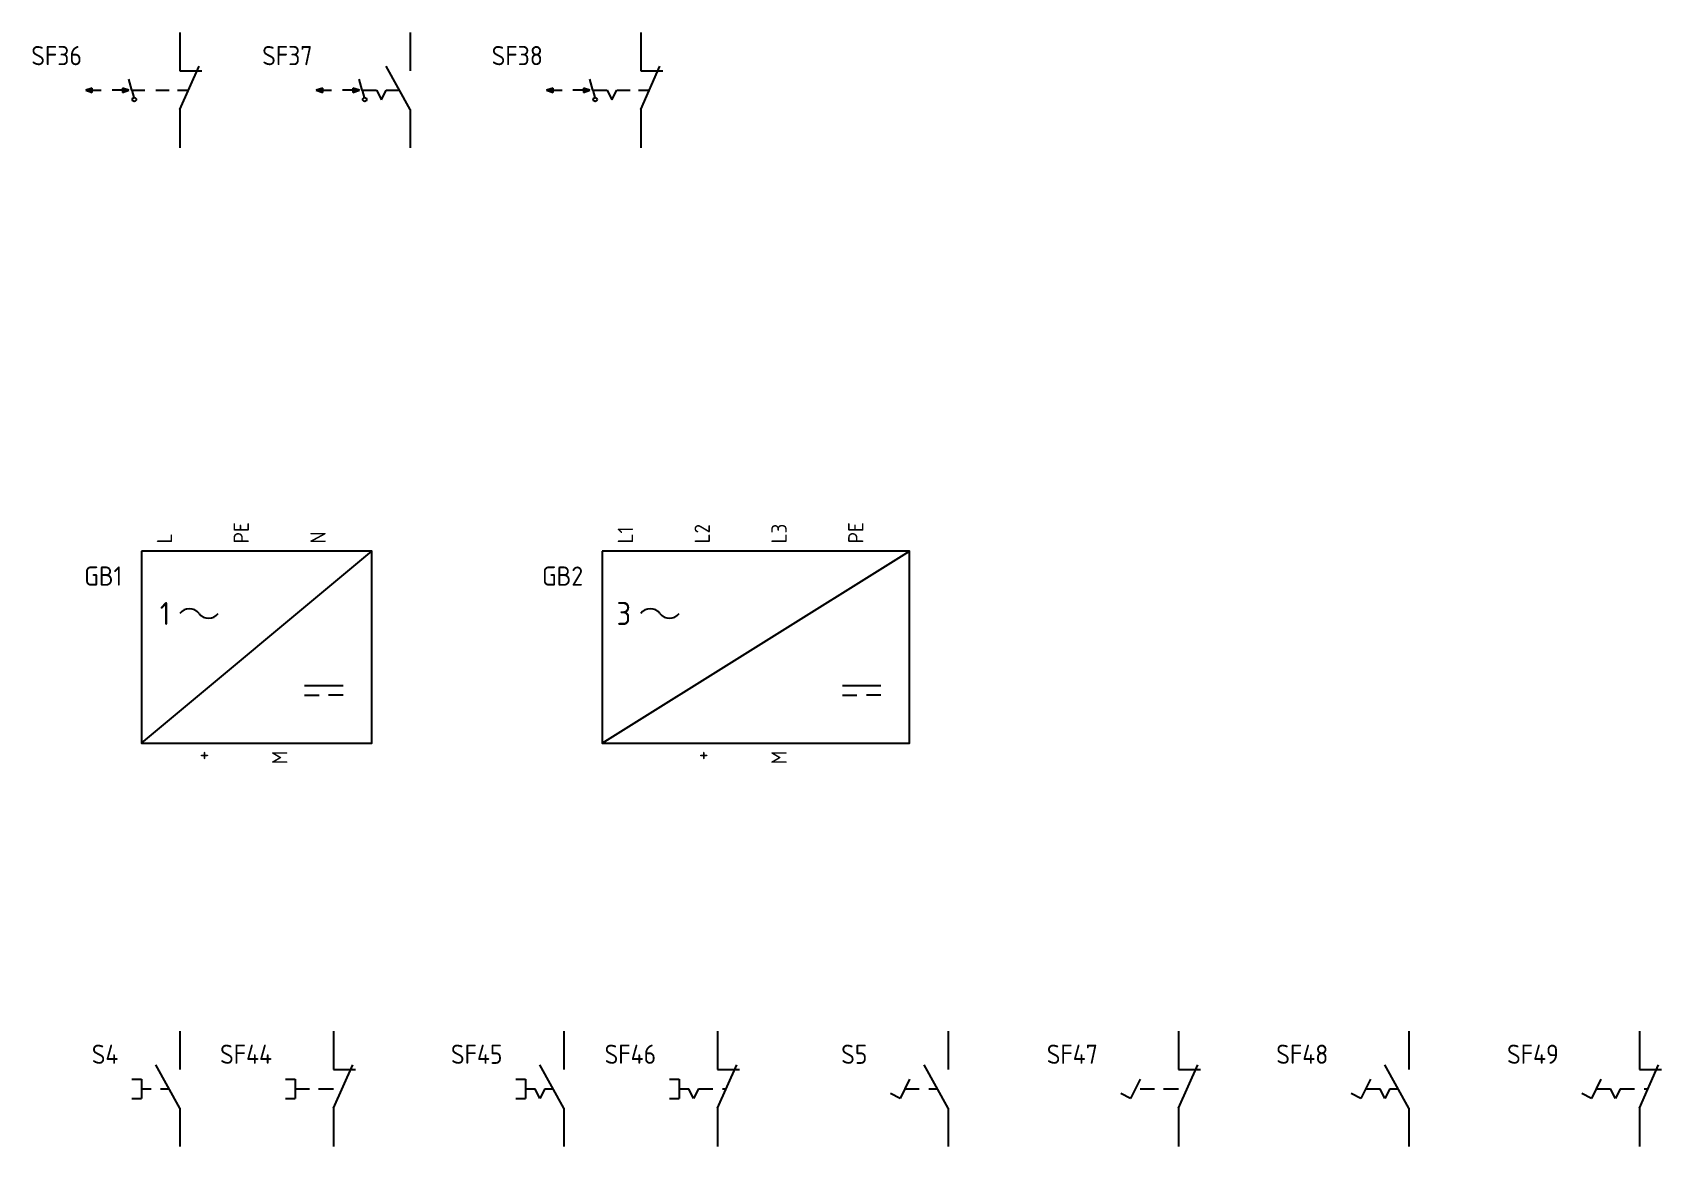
# Model space of a CAD drawing. Header units: millimetres. Extents: x 1746 to 2533, y 1027 to 2108.
# Drawn here: x 1980.8 to 2192.9, y 1292.5 to 1437.5 of the extents above; entities that cross this region are included whole.
import ezdxf
from ezdxf.enums import TextEntityAlignment as Align

# ---------------------------------------------------------------- set-up
doc = ezdxf.new("R2010")
doc.units = ezdxf.units.MM
for name, color, linetype in [('SYMS', 7, 'Continuous'), ('TAGS', 7, 'Continuous'), ('TERMS', 7, 'Continuous')]:
    doc.layers.add(name, color=color, linetype=linetype)
doc.styles.add('WD_IEC', font='isocp2.shx', dxfattribs={"width": 0.9, "height": 4})

# ---------------------------------------------------------------- blocks, each defined once
blk = doc.blocks.new('VLS12S84')
for p, q in [((0, 7.5), (0, 2.5)), ((0, -2.5), (2.5, 3.13)), ((0, 2.5), (2.87, 2.5)), ((-11.4, 0.28), (-12.25, 0)), ((-12.25, 0), (-11.4, -0.28)), ((-11.4, -0.28), (-11.4, 0.28)), ((-11.4, 0), (-10.24, 0)), ((-7.46, 0.28), (-7.47, -0.28)), ((-6.62, 0), (-7.46, 0.28)), ((-6.25, 0), (-6.64, 1.45)), ((-6.25, 0), (-4.56, 0)), ((-6.25, 0), (-5.99, -0.97)), ((-3.13, 0), (-1.39, 0)), ((-7.46, 0), (-8.82, 0)), ((-7.47, -0.28), (-6.62, 0)), ((-0.29, 0), (1.11, 0)), ((0, -2.5), (0, -7.5))]:
    blk.add_line(p, q)
blk.add_circle((-5.93, -1.21), 0.25)
for points in [[(-11.4, -0.28), (-11.4, 0.28), (-12.25, 0)], [(-7.46, 0.28), (-7.47, -0.28), (-6.62, 0)]]:
    blk.add_solid(points)
at = {"style": 'WD_IEC'}
for tag, p in [('INST', (-12.74, 9.25)), ('LOC', (-12.74, 6.25)), ('TAG1', (-12.74, 3.25)), ('DESC1', (-12.74, -9.35)), ('DESC2', (-12.74, -12.35)), ('DESC3', (-12.74, -15.35))]:
    blk.add_attdef(tag, text='', height=2.5, dxfattribs=at).set_placement(p, align=Align.RIGHT)
blk.add_attdef('TERM01', text='', height=2, rotation=90, dxfattribs=at).set_placement((-1, 7.5), align=Align.RIGHT)
at = {"style": 'WD_IEC', "flags": 1}
for tag, p, height in [('X2TERM01', (0, 7.5), 0.32), ('CONTACT', (0.5, 4.5), 1), ('COMMON', (1.75, 3.25), 1), ('X1LINK', (2.08, 0), 0.32), ('ASSYCODE', (1, -4), 1), ('FAMILY', (1, -5.5), 1), ('CATDESC', (1, -7), 1), ('X8TERM02', (0, -7.5), 0.32)]:
    blk.add_attdef(tag, p, '', height=height, dxfattribs=at)
at = {"style": 'WD_IEC', "flags": 9}
for tag, p in [('MFG', (-13.24, -0.25)), ('0', (-9.1, -0.78)), ('CAT', (-13.24, -2.75))]:
    blk.add_attdef(tag, text='', height=1.5, dxfattribs=at).set_placement(p, align=Align.RIGHT)
at = {"style": 'WD_IEC'}
blk.add_attdef('TERM02', (-1, -7.5), '', height=2, rotation=90, dxfattribs=at)
at = {"lineweight": 15, "style": 'WD_IEC'}
for tag, p in [('XREF', (-12.74, -6.35)), ('WDTAGALT', (-12.74, -18.35))]:
    blk.add_attdef(tag, text='', height=2.5, dxfattribs=at).set_placement(p, align=Align.RIGHT)
blk = doc.blocks.new('VLS11S87')
for p, q in [((0, 7.5), (0, 2.5)), ((0, -2.5), (-3.13, 3.13)), ((-11.4, 0.28), (-12.25, 0)), ((-12.25, 0), (-11.4, -0.28)), ((-11.4, -0.28), (-11.4, 0.28)), ((-11.4, 0), (-10.24, 0)), ((-7.46, 0.28), (-7.47, -0.28)), ((-6.62, 0), (-7.46, 0.28)), ((-6.25, 0), (-6.64, 1.45)), ((-6.25, 0), (-4.38, 0)), ((-6.25, 0), (-5.99, -0.97)), ((-4.38, 0), (-3.75, -1.25)), ((-3.75, -1.25), (-3.13, 0)), ((-3.13, 0), (-1.39, 0)), ((-7.46, 0), (-8.82, 0)), ((-7.47, -0.28), (-6.62, 0)), ((0, -2.5), (0, -7.5))]:
    blk.add_line(p, q)
blk.add_circle((-5.93, -1.21), 0.25)
for points in [[(-11.4, -0.28), (-11.4, 0.28), (-12.25, 0)], [(-7.46, 0.28), (-7.47, -0.28), (-6.62, 0)]]:
    blk.add_solid(points)
at = {"style": 'WD_IEC'}
for tag, p in [('INST', (-12.74, 9.25)), ('LOC', (-12.74, 6.25)), ('TAG1', (-12.74, 3.25)), ('DESC1', (-12.74, -9.35)), ('DESC2', (-12.74, -12.35)), ('DESC3', (-12.74, -15.35))]:
    blk.add_attdef(tag, text='', height=2.5, dxfattribs=at).set_placement(p, align=Align.RIGHT)
blk.add_attdef('TERM01', text='', height=2, rotation=90, dxfattribs=at).set_placement((-1, 7.5), align=Align.RIGHT)
at = {"style": 'WD_IEC', "flags": 1}
for tag, p, height in [('X2TERM01', (0, 7.5), 0.32), ('CONTACT', (0.5, 4.5), 1), ('COMMON', (1.75, 3.25), 1), ('X1LINK', (0, 0), 0.32), ('ASSYCODE', (1, -4), 1), ('FAMILY', (1, -5.5), 1), ('CATDESC', (1, -7), 1), ('X8TERM02', (0, -7.5), 0.32)]:
    blk.add_attdef(tag, p, '', height=height, dxfattribs=at)
at = {"style": 'WD_IEC', "flags": 9}
for tag, p in [('MFG', (-13.24, -0.25)), ('CAT', (-13.24, -2.75))]:
    blk.add_attdef(tag, text='', height=1.5, dxfattribs=at).set_placement(p, align=Align.RIGHT)
blk.add_attdef('0', text='', height=1.5, dxfattribs=at).set_placement((-9.46, -0.78), align=Align.CENTER)
at = {"style": 'WD_IEC'}
blk.add_attdef('TERM02', (-1, -7.5), '', height=2, rotation=90, dxfattribs=at)
at = {"lineweight": 15, "style": 'WD_IEC'}
for tag, p in [('XREF', (-12.74, -6.35)), ('WDTAGALT', (-12.74, -18.35))]:
    blk.add_attdef(tag, text='', height=2.5, dxfattribs=at).set_placement(p, align=Align.RIGHT)
blk = doc.blocks.new('VLS12S87')
for p, q in [((0, 7.5), (0, 2.5)), ((0, -2.5), (2.5, 3.13)), ((0, 2.5), (2.87, 2.5)), ((-11.4, 0.28), (-12.25, 0)), ((-12.25, 0), (-11.4, -0.28)), ((-11.4, -0.28), (-11.4, 0.28)), ((-11.4, 0), (-10.24, 0)), ((-7.46, 0.28), (-7.47, -0.28)), ((-6.62, 0), (-7.46, 0.28)), ((-6.25, 0), (-6.64, 1.45)), ((-6.25, 0), (-4.38, 0)), ((-6.25, 0), (-5.99, -0.97)), ((-4.38, 0), (-3.75, -1.25)), ((-3.75, -1.25), (-3.13, 0)), ((-3.13, 0), (-1.39, 0)), ((-7.46, 0), (-8.82, 0)), ((-7.47, -0.28), (-6.62, 0)), ((-0.29, 0), (1.11, 0)), ((0, -2.5), (0, -7.5))]:
    blk.add_line(p, q)
blk.add_circle((-5.93, -1.21), 0.25)
for points in [[(-11.4, -0.28), (-11.4, 0.28), (-12.25, 0)], [(-7.46, 0.28), (-7.47, -0.28), (-6.62, 0)]]:
    blk.add_solid(points)
at = {"style": 'WD_IEC'}
for tag, p in [('INST', (-12.74, 9.25)), ('LOC', (-12.74, 6.25)), ('TAG1', (-12.74, 3.25)), ('DESC1', (-12.74, -9.35)), ('DESC2', (-12.74, -12.35)), ('DESC3', (-12.74, -15.35))]:
    blk.add_attdef(tag, text='', height=2.5, dxfattribs=at).set_placement(p, align=Align.RIGHT)
blk.add_attdef('TERM01', text='', height=2, rotation=90, dxfattribs=at).set_placement((-1, 7.5), align=Align.RIGHT)
at = {"style": 'WD_IEC', "flags": 1}
for tag, p, height in [('X2TERM01', (0, 7.5), 0.32), ('CONTACT', (0.5, 4.5), 1), ('COMMON', (1.75, 3.25), 1), ('X1LINK', (2.08, 0), 0.32), ('ASSYCODE', (1, -4), 1), ('FAMILY', (1, -5.5), 1), ('CATDESC', (1, -7), 1), ('X8TERM02', (0, -7.5), 0.32)]:
    blk.add_attdef(tag, p, '', height=height, dxfattribs=at)
at = {"style": 'WD_IEC', "flags": 9}
for tag, p in [('MFG', (-13.24, -0.25)), ('CAT', (-13.24, -2.75))]:
    blk.add_attdef(tag, text='', height=1.5, dxfattribs=at).set_placement(p, align=Align.RIGHT)
blk.add_attdef('0', text='', height=1.5, dxfattribs=at).set_placement((-9.48, -0.77), align=Align.CENTER)
at = {"style": 'WD_IEC'}
blk.add_attdef('TERM02', (-1, -7.5), '', height=2, rotation=90, dxfattribs=at)
at = {"lineweight": 15, "style": 'WD_IEC'}
for tag, p in [('XREF', (-12.74, -6.35)), ('WDTAGALT', (-12.74, -18.35))]:
    blk.add_attdef(tag, text='', height=2.5, dxfattribs=at).set_placement(p, align=Align.RIGHT)
blk = doc.blocks.new('VPW1_1PH')
for p, q in [((-5, -25), (25, 0)), ((16.25, -17.5), (21.25, -17.5)), ((16.25, -18.75), (18.125, -18.75)), ((21.25, -18.75), (19.375, -18.75))]:
    blk.add_line(p, q)
blk.add_lwpolyline([(-5, 0), (-5, -25), (25, -25), (25, 0)], close=True)
for centre, start, end in [((1.25, -9.0625), 36.869898, 143.130102), ((3.75, -7.1875), 216.869898, 323.130102)]:
    blk.add_arc(centre, 1.5625, start, end)
at = {"style": 'WD_IEC'}
blk.add_text('1', height=3, dxfattribs=at).set_placement((-1.25, -8.125), align=Align.MIDDLE_RIGHT)
for tag, p in [('TERM01', (-1, 1)), ('TERM02', (9, 1)), ('TERM03', (19, 1))]:
    blk.add_attdef(tag, p, '', height=2, rotation=90, dxfattribs=at)
for tag, p in [('INST', (-7.5, 2.5)), ('LOC', (-7.5, -1)), ('TAG1', (-7.5, -4.5)), ('RATING1', (-7.5, -9)), ('XREF', (-7.5, -13)), ('DESC1', (-7.5, -16.85)), ('DESC2', (-7.5, -20.35)), ('DESC3', (-7.5, -23.85))]:
    blk.add_attdef(tag, text='', height=2.5, dxfattribs=at).set_placement(p, align=Align.RIGHT)
at = {"style": 'WD_IEC', "flags": 1}
for tag, p, height in [('X2TERM01', (0, 0), 0.32), ('X2TERM02', (10, 0), 0.32), ('X2TERM03', (20, 0), 0.32), ('MFG', (27.75, -1), 1.5), ('CAT', (27.75, -3.5), 1.5), ('ASSYCODE', (26, -21.5), 1), ('FAMILY', (26, -23), 1), ('X8TERM04', (5, -25), 0.32), ('X8TERM05', (15, -25), 0.32), ('CATDESC', (26, -24.5), 1)]:
    blk.add_attdef(tag, p, '', height=height, dxfattribs=at)
at = {"style": 'WD_IEC'}
for tag, p in [('TERM04', (4, -26)), ('TERM05', (14, -26))]:
    blk.add_attdef(tag, text='', height=2, rotation=90, dxfattribs=at).set_placement(p, align=Align.RIGHT)
blk = doc.blocks.new('VPW1_3PH')
for p, q in [((-5, -25), (35, 0)), ((26.25, -17.5), (31.25, -17.5)), ((26.25, -18.75), (28.125, -18.75)), ((31.25, -18.75), (29.375, -18.75))]:
    blk.add_line(p, q)
blk.add_lwpolyline([(-5, 0), (-5, -25), (35, -25), (35, 0)], close=True)
for centre, start, end in [((1.25, -9.0625), 36.869898, 143.130102), ((3.75, -7.1875), 216.869898, 323.130102)]:
    blk.add_arc(centre, 1.5625, start, end)
at = {"style": 'WD_IEC'}
blk.add_text('3', height=3, dxfattribs=at).set_placement((-1.25, -8.125), align=Align.MIDDLE_RIGHT)
for tag, p in [('TERM01', (-1, 1)), ('TERM02', (9, 1)), ('TERM03', (19, 1)), ('TERM04', (29, 1))]:
    blk.add_attdef(tag, p, '', height=2, rotation=90, dxfattribs=at)
for tag, p in [('INST', (-7.5, 2.5)), ('LOC', (-7.5, -1)), ('TAG1', (-7.5, -4.5)), ('RATING1', (-7.5, -9)), ('XREF', (-7.5, -13)), ('DESC1', (-7.5, -16.85)), ('DESC2', (-7.5, -20.35)), ('DESC3', (-7.5, -23.85))]:
    blk.add_attdef(tag, text='', height=2.5, dxfattribs=at).set_placement(p, align=Align.RIGHT)
at = {"style": 'WD_IEC', "flags": 1}
for tag, p, height in [('X2TERM01', (0, 0), 0.32), ('X2TERM02', (10, 0), 0.32), ('X2TERM03', (20, 0), 0.32), ('X2TERM04', (30, 0), 0.32), ('MFG', (37.75, -1), 1.5), ('CAT', (37.75, -3.5), 1.5), ('ASSYCODE', (36, -21.5), 1), ('FAMILY', (36, -23), 1), ('X8TERM05', (10, -25), 0.32), ('X8TERM06', (20, -25), 0.32), ('CATDESC', (36, -24.5), 1)]:
    blk.add_attdef(tag, p, '', height=height, dxfattribs=at)
at = {"style": 'WD_IEC'}
for tag, p in [('TERM05', (9, -26)), ('TERM06', (19, -26))]:
    blk.add_attdef(tag, text='', height=2, rotation=90, dxfattribs=at).set_placement(p, align=Align.RIGHT)
blk = doc.blocks.new('VPC11')
for p, q in [((0, 7.5), (0, 2.5)), ((0, -2.5), (-3.125, 3.125)), ((-6.25, 1.25), (-5, 1.25)), ((-5, 1.25), (-5, -1.25)), ((-5, 0), (-3.75, 0)), ((-2.5, 0), (-1.389, 0)), ((-6.25, -1.25), (-5, -1.25)), ((0, -2.5), (0, -7.5))]:
    blk.add_line(p, q)
at = {"style": 'WD_IEC'}
for tag, p in [('INST', (-8, 10.25)), ('LOC', (-8, 6.75)), ('TAG1', (-8, 3.25)), ('DESC1', (-8, -10.35)), ('DESC2', (-8, -13.85)), ('DESC3', (-8, -17.35))]:
    blk.add_attdef(tag, text='', height=2.5, dxfattribs=at).set_placement(p, align=Align.RIGHT)
blk.add_attdef('TERM01', text='', height=2, rotation=90, dxfattribs=at).set_placement((-1, 7.5), align=Align.RIGHT)
at = {"style": 'WD_IEC', "flags": 1}
for tag, p, height in [('X2TERM01', (0, 7.5), 0.32), ('CONTACT', (0.5, 4.5), 1), ('COMMON', (1.75, 3.25), 1), ('X1LINK', (0, 0), 0.32), ('ASSYCODE', (1, -4), 1), ('FAMILY', (1, -5.5), 1), ('CATDESC', (1, -7), 1), ('X8TERM02', (0, -7.5), 0.32)]:
    blk.add_attdef(tag, p, '', height=height, dxfattribs=at)
at = {"style": 'WD_IEC', "flags": 9}
for tag, p in [('MFG', (-8.5, -0.25)), ('CAT', (-8.5, -2.75))]:
    blk.add_attdef(tag, text='', height=1.5, dxfattribs=at).set_placement(p, align=Align.RIGHT)
at = {"style": 'WD_IEC'}
blk.add_attdef('TERM02', (-1, -7.5), '', height=2, rotation=90, dxfattribs=at)
at = {"lineweight": 15, "style": 'WD_IEC'}
for tag, p in [('XREF', (-8, -6.35)), ('WDTAGALT', (-8, -21))]:
    blk.add_attdef(tag, text='', height=2.5, dxfattribs=at).set_placement(p, align=Align.RIGHT)
blk = doc.blocks.new('VPC12')
for p, q in [((0, 7.5), (0, 2.5)), ((0, -2.5), (2.5, 3.125)), ((0, 2.5), (2.8678, 2.5)), ((-6.25, 1.25), (-5, 1.25)), ((-5, 1.25), (-5, -1.25)), ((-5, 0), (-3.125, 0)), ((-1.9444, 0), (0, 0)), ((-6.25, -1.25), (-5, -1.25)), ((0, -2.5), (0, -7.5))]:
    blk.add_line(p, q)
at = {"style": 'WD_IEC'}
for tag, p in [('INST', (-8, 10.25)), ('LOC', (-8, 6.75)), ('TAG1', (-8, 3.25)), ('DESC1', (-8, -10.35)), ('DESC2', (-8, -13.85)), ('DESC3', (-8, -17.35))]:
    blk.add_attdef(tag, text='', height=2.5, dxfattribs=at).set_placement(p, align=Align.RIGHT)
blk.add_attdef('TERM01', text='', height=2, rotation=90, dxfattribs=at).set_placement((-1, 7.5), align=Align.RIGHT)
at = {"style": 'WD_IEC', "flags": 1}
for tag, p, height in [('X2TERM01', (0, 7.5), 0.32), ('CONTACT', (0.5, 4.5), 1), ('COMMON', (1.75, 3.25), 1), ('X1LINK', (1.5, 0), 0.32), ('ASSYCODE', (1, -4), 1), ('FAMILY', (1, -5.5), 1), ('CATDESC', (1, -7), 1), ('X8TERM02', (0, -7.5), 0.32)]:
    blk.add_attdef(tag, p, '', height=height, dxfattribs=at)
at = {"style": 'WD_IEC', "flags": 9}
for tag, p in [('MFG', (-8.5, -0.25)), ('CAT', (-8.5, -2.75))]:
    blk.add_attdef(tag, text='', height=1.5, dxfattribs=at).set_placement(p, align=Align.RIGHT)
at = {"style": 'WD_IEC'}
blk.add_attdef('TERM02', (-1, -7.5), '', height=2, rotation=90, dxfattribs=at)
at = {"lineweight": 15, "style": 'WD_IEC'}
for tag, p in [('XREF', (-8, -6.35)), ('WDTAGALT', (-7.5, -20.5))]:
    blk.add_attdef(tag, text='', height=2.5, dxfattribs=at).set_placement(p, align=Align.RIGHT)
blk = doc.blocks.new('VPC11L')
for p, q in [((0, 7.5), (0, 2.5)), ((0, -2.5), (-3.12, 3.12)), ((-6.25, 1.25), (-5, 1.25)), ((-5, 1.25), (-5, -1.25)), ((-5, 0), (-3.75, 0)), ((-3.12, -1.25), (-3.75, 0)), ((-2.5, 0), (-3.12, -1.25)), ((-2.5, 0), (-1.39, 0)), ((-6.25, -1.25), (-5, -1.25)), ((0, -2.5), (0, -7.5))]:
    blk.add_line(p, q)
at = {"style": 'WD_IEC'}
for tag, p in [('INST', (-8, 10.25)), ('LOC', (-8, 6.75)), ('TAG1', (-8, 3.25)), ('DESC1', (-8, -10.35)), ('DESC2', (-8, -13.85)), ('DESC3', (-8, -17.35))]:
    blk.add_attdef(tag, text='', height=2.5, dxfattribs=at).set_placement(p, align=Align.RIGHT)
blk.add_attdef('TERM01', text='', height=2, rotation=90, dxfattribs=at).set_placement((-1, 7.5), align=Align.RIGHT)
at = {"style": 'WD_IEC', "flags": 1}
for tag, p, height in [('X2TERM01', (0, 7.5), 0.32), ('CONTACT', (0.5, 4.5), 1), ('COMMON', (1.75, 3.25), 1), ('X1LINK', (0, 0), 0.32), ('ASSYCODE', (1, -4), 1), ('FAMILY', (1, -5.5), 1), ('CATDESC', (1, -7), 1), ('X8TERM02', (0, -7.5), 0.32)]:
    blk.add_attdef(tag, p, '', height=height, dxfattribs=at)
at = {"style": 'WD_IEC', "flags": 9}
for tag, p in [('MFG', (-8.5, -0.25)), ('CAT', (-8.5, -2.75))]:
    blk.add_attdef(tag, text='', height=1.5, dxfattribs=at).set_placement(p, align=Align.RIGHT)
at = {"style": 'WD_IEC'}
blk.add_attdef('TERM02', (-1, -7.5), '', height=2, rotation=90, dxfattribs=at)
at = {"lineweight": 15, "style": 'WD_IEC'}
for tag, p in [('XREF', (-8, -6.35)), ('WDTAGALT', (-7.75, -21.13))]:
    blk.add_attdef(tag, text='', height=2.5, dxfattribs=at).set_placement(p, align=Align.RIGHT)
blk = doc.blocks.new('VPC12L')
for p, q in [((0, 7.5), (0, 2.5)), ((0, -2.5), (2.5, 3.125)), ((0, 2.5), (2.8678, 2.5)), ((-6.25, 1.25), (-5, 1.25)), ((-5, 1.25), (-5, -1.25)), ((-5, 0), (-3.75, 0)), ((-3.125, -1.25), (-3.75, 0)), ((-2.5, 0), (-3.125, -1.25)), ((-2.5, 0), (-0.625, 0)), ((0.625, 0), (1.1111, 0)), ((-6.25, -1.25), (-5, -1.25)), ((0, -2.5), (0, -7.5))]:
    blk.add_line(p, q)
at = {"style": 'WD_IEC'}
for tag, p in [('INST', (-8, 10.25)), ('LOC', (-8, 6.75)), ('TAG1', (-8, 3.25)), ('DESC1', (-8, -10.35)), ('DESC2', (-8, -13.85)), ('DESC3', (-8, -17.35))]:
    blk.add_attdef(tag, text='', height=2.5, dxfattribs=at).set_placement(p, align=Align.RIGHT)
blk.add_attdef('TERM01', text='', height=2, rotation=90, dxfattribs=at).set_placement((-1, 7.5), align=Align.RIGHT)
at = {"style": 'WD_IEC', "flags": 1}
for tag, p, height in [('X2TERM01', (0, 7.5), 0.32), ('CONTACT', (0.5, 4.5), 1), ('COMMON', (1.75, 3.25), 1), ('X1LINK', (1.5, 0), 0.32), ('ASSYCODE', (1, -4), 1), ('FAMILY', (1, -5.5), 1), ('CATDESC', (1, -7), 1), ('X8TERM02', (0, -7.5), 0.32)]:
    blk.add_attdef(tag, p, '', height=height, dxfattribs=at)
at = {"style": 'WD_IEC', "flags": 9}
for tag, p in [('MFG', (-8.5, -0.25)), ('CAT', (-8.5, -2.75))]:
    blk.add_attdef(tag, text='', height=1.5, dxfattribs=at).set_placement(p, align=Align.RIGHT)
at = {"style": 'WD_IEC'}
blk.add_attdef('TERM02', (-1, -7.5), '', height=2, rotation=90, dxfattribs=at)
at = {"lineweight": 15, "style": 'WD_IEC'}
for tag, p in [('XREF', (-8, -6.35)), ('WDTAGALT', (-7.5, -21))]:
    blk.add_attdef(tag, text='', height=2.5, dxfattribs=at).set_placement(p, align=Align.RIGHT)
blk = doc.blocks.new('VFT11')
for p, q in [((0, 7.5), (0, 2.5)), ((0, -2.5), (-3.12, 3.12)), ((-5, 1.25), (-6.25, -1.25)), ((-5.62, 0), (-3.75, 0)), ((-2.5, 0), (-1.39, 0)), ((-6.25, -1.25), (-7.5, -0.62)), ((0, -2.5), (0, -7.5))]:
    blk.add_line(p, q)
at = {"style": 'WD_IEC'}
for tag, p in [('INST', (-10.5, 9.25)), ('LOC', (-10.5, 6.25)), ('TAG1', (-10.5, 3.25)), ('DESC1', (-10.5, -9)), ('DESC2', (-10.5, -12)), ('DESC3', (-10.5, -15))]:
    blk.add_attdef(tag, text='', height=2.5, dxfattribs=at).set_placement(p, align=Align.RIGHT)
blk.add_attdef('TERM01', text='', height=2, rotation=90, dxfattribs=at).set_placement((-1, 7.5), align=Align.RIGHT)
at = {"style": 'WD_IEC', "flags": 1}
for tag, p, height in [('X2TERM01', (0, 7.5), 0.32), ('MFG', (2.75, 6.5), 1.5), ('CAT', (2.75, 4), 1.5), ('X4LINK', (-9, 0), 0.32), ('X1LINK', (0.18, 0), 0.32), ('CONTACT', (1.25, -2.5), 1), ('ASSYCODE', (1, -4), 1), ('COMMON', (2.5, -3.75), 1), ('FAMILY', (1, -5.5), 1), ('CATDESC', (1, -7), 1), ('X8TERM02', (0, -7.5), 0.32)]:
    blk.add_attdef(tag, p, '', height=height, dxfattribs=at)
at = {"style": 'WD_IEC'}
blk.add_attdef('TERM02', (-1, -7.5), '', height=2, rotation=90, dxfattribs=at)
at = {"lineweight": 15, "style": 'WD_IEC'}
for tag, p in [('XREF', (-10.5, -6)), ('WDTAGALT', (-10.5, -18))]:
    blk.add_attdef(tag, text='', height=2.5, dxfattribs=at).set_placement(p, align=Align.RIGHT)
blk = doc.blocks.new('VFT12')
for p, q in [((0, 7.5), (0, 2.5)), ((0, -2.5), (2.5, 3.12)), ((0, 2.5), (2.87, 2.5)), ((-5, 1.25), (-6.25, -1.25)), ((-5, 0), (-3.12, 0)), ((-1.94, 0), (0, 0)), ((-6.25, -1.25), (-7.5, -0.62)), ((0, -2.5), (0, -7.5))]:
    blk.add_line(p, q)
at = {"style": 'WD_IEC'}
for tag, p in [('INST', (-10.5, 9.25)), ('LOC', (-10.5, 6.25)), ('TAG1', (-10.5, 3.25)), ('DESC1', (-10.5, -9)), ('DESC2', (-10.5, -12)), ('DESC3', (-10.5, -15))]:
    blk.add_attdef(tag, text='', height=2.5, dxfattribs=at).set_placement(p, align=Align.RIGHT)
blk.add_attdef('TERM01', text='', height=2, rotation=90, dxfattribs=at).set_placement((-1, 7.5), align=Align.RIGHT)
at = {"style": 'WD_IEC', "flags": 1}
for tag, p, height in [('X2TERM01', (0, 7.5), 0.32), ('MFG', (2.75, 6.5), 1.5), ('CAT', (2.75, 4), 1.5), ('X4LINK', (-9.5, 0), 0.32), ('X1LINK', (2.18, 0), 0.32), ('CONTACT', (1.25, -2.5), 1), ('ASSYCODE', (1, -4), 1), ('COMMON', (2.5, -3.75), 1), ('FAMILY', (1, -5.5), 1), ('CATDESC', (1, -7), 1), ('X8TERM02', (0, -7.5), 0.32)]:
    blk.add_attdef(tag, p, '', height=height, dxfattribs=at)
at = {"style": 'WD_IEC'}
blk.add_attdef('TERM02', (-1, -7.5), '', height=2, rotation=90, dxfattribs=at)
at = {"lineweight": 15, "style": 'WD_IEC'}
for tag, p in [('XREF', (-10.5, -6)), ('WDTAGALT', (-10.5, -18))]:
    blk.add_attdef(tag, text='', height=2.5, dxfattribs=at).set_placement(p, align=Align.RIGHT)
blk = doc.blocks.new('VFT11L')
for p, q in [((0, 7.5), (0, 2.5)), ((0, -2.5), (-3.12, 3.12)), ((-5, 1.25), (-6.25, -1.25)), ((-5.62, 0), (-3.75, 0)), ((-3.12, -1.25), (-3.75, 0)), ((-2.5, 0), (-3.12, -1.25)), ((-2.5, 0), (-1.39, 0)), ((-6.25, -1.25), (-7.5, -0.62)), ((0, -2.5), (0, -7.5))]:
    blk.add_line(p, q)
at = {"style": 'WD_IEC'}
for tag, p in [('INST', (-10.5, 9.25)), ('LOC', (-10.5, 6.25)), ('TAG1', (-10.5, 3.25)), ('DESC1', (-10.5, -9)), ('DESC2', (-10.5, -12)), ('DESC3', (-10.5, -15))]:
    blk.add_attdef(tag, text='', height=2.5, dxfattribs=at).set_placement(p, align=Align.RIGHT)
blk.add_attdef('TERM01', text='', height=2, rotation=90, dxfattribs=at).set_placement((-1, 7.5), align=Align.RIGHT)
at = {"style": 'WD_IEC', "flags": 1}
for tag, p, height in [('X2TERM01', (0, 7.5), 0.32), ('MFG', (2.75, 6.5), 1.5), ('CAT', (2.75, 4), 1.5), ('X4LINK', (-9, 0), 0.32), ('X1LINK', (0, 0), 0.32), ('CONTACT', (1.25, -2.5), 1), ('ASSYCODE', (1, -4), 1), ('COMMON', (2.5, -3.75), 1), ('FAMILY', (1, -5.5), 1), ('CATDESC', (1, -7), 1), ('X8TERM02', (0, -7.5), 0.32)]:
    blk.add_attdef(tag, p, '', height=height, dxfattribs=at)
at = {"style": 'WD_IEC'}
blk.add_attdef('TERM02', (-1, -7.5), '', height=2, rotation=90, dxfattribs=at)
at = {"lineweight": 15, "style": 'WD_IEC'}
for tag, p in [('XREF', (-10.5, -6)), ('WDTAGALT', (-10.5, -18))]:
    blk.add_attdef(tag, text='', height=2.5, dxfattribs=at).set_placement(p, align=Align.RIGHT)
blk = doc.blocks.new('VFT12L')
for p, q in [((0, 7.5), (0, 2.5)), ((0, -2.5), (2.5, 3.12)), ((0, 2.5), (2.87, 2.5)), ((-5, 1.25), (-6.25, -1.25)), ((-5.62, 0), (-3.75, 0)), ((-3.12, -1.25), (-3.75, 0)), ((-2.5, 0), (-3.12, -1.25)), ((-2.5, 0), (-0.62, 0)), ((0.62, 0), (1.11, 0)), ((-6.25, -1.25), (-7.5, -0.62)), ((0, -2.5), (0, -7.5))]:
    blk.add_line(p, q)
at = {"style": 'WD_IEC'}
for tag, p in [('INST', (-10.5, 9.25)), ('LOC', (-10.5, 6.25)), ('TAG1', (-10.5, 3.25)), ('DESC1', (-10.5, -9)), ('DESC2', (-10.5, -12)), ('DESC3', (-10.5, -15))]:
    blk.add_attdef(tag, text='', height=2.5, dxfattribs=at).set_placement(p, align=Align.RIGHT)
blk.add_attdef('TERM01', text='', height=2, rotation=90, dxfattribs=at).set_placement((-1, 7.5), align=Align.RIGHT)
at = {"style": 'WD_IEC', "flags": 1}
for tag, p, height in [('X2TERM01', (0, 7.5), 0.32), ('MFG', (2.75, 6.5), 1.5), ('CAT', (2.75, 4), 1.5), ('X4LINK', (-8, 0), 0.32), ('X1LINK', (2.18, 0), 0.32), ('CONTACT', (1.25, -2.5), 1), ('ASSYCODE', (1, -4), 1), ('COMMON', (2.5, -3.75), 1), ('FAMILY', (1, -5.5), 1), ('CATDESC', (1, -7), 1), ('X8TERM02', (0, -7.5), 0.32)]:
    blk.add_attdef(tag, p, '', height=height, dxfattribs=at)
at = {"style": 'WD_IEC'}
blk.add_attdef('TERM02', (-1, -7.5), '', height=2, rotation=90, dxfattribs=at)
at = {"lineweight": 15, "style": 'WD_IEC'}
for tag, p in [('XREF', (-10.5, -6)), ('WDTAGALT', (-10.5, -18))]:
    blk.add_attdef(tag, text='', height=2.5, dxfattribs=at).set_placement(p, align=Align.RIGHT)

msp = doc.modelspace()

# ---------------------------------------------------------------- block references
at = {"layer": 'SYMS'}
ref = msp.add_blockref('VLS12S84', (2000, 1430), dxfattribs=at)
ref.add_attrib('TAG1', 'SF36', dxfattribs={"layer": 'TAGS', "height": 2.5, "style": 'WD_IEC'}).set_placement((1987.26, 1433.25), align=Align.RIGHT)
ref = msp.add_blockref('VLS11S87', (2030, 1430), dxfattribs=at)
ref.add_attrib('TAG1', 'SF37', dxfattribs={"layer": 'TAGS', "height": 2.5, "style": 'WD_IEC'}).set_placement((2017.26, 1433.25), align=Align.RIGHT)
ref = msp.add_blockref('VLS12S87', (2060, 1430), dxfattribs=at)
ref.add_attrib('TAG1', 'SF38', dxfattribs={"layer": 'TAGS', "height": 2.5, "style": 'WD_IEC'}).set_placement((2047.26, 1433.25), align=Align.RIGHT)
ref = msp.add_blockref('VPW1_1PH', (2000, 1370), dxfattribs=at)
ref.add_attrib('TERM05', 'M', dxfattribs={"layer": 'TERMS', "height": 2, "rotation": 90, "style": 'WD_IEC'}).set_placement((2014, 1344), align=Align.RIGHT)
ref.add_attrib('TERM04', '+', dxfattribs={"layer": 'TERMS', "height": 2, "rotation": 90, "style": 'WD_IEC'}).set_placement((2004, 1344), align=Align.RIGHT)
ref.add_attrib('TERM03', 'N', (2019, 1371), dxfattribs={"layer": 'TERMS', "height": 2, "rotation": 90, "style": 'WD_IEC'})
ref.add_attrib('TERM02', 'PE', (2009, 1371), dxfattribs={"layer": 'TERMS', "height": 2, "rotation": 90, "style": 'WD_IEC'})
ref.add_attrib('TERM01', 'L', (1999, 1371), dxfattribs={"layer": 'TERMS', "height": 2, "rotation": 90, "style": 'WD_IEC'})
ref.add_attrib('TAG1', 'GB1', dxfattribs={"layer": 'TAGS', "height": 2.5, "style": 'WD_IEC'}).set_placement((1992.5, 1365.5), align=Align.RIGHT)
ref = msp.add_blockref('VPW1_3PH', (2060, 1370), dxfattribs=at)
ref.add_attrib('TERM06', 'M', dxfattribs={"layer": 'TERMS', "height": 2, "rotation": 90, "style": 'WD_IEC'}).set_placement((2079, 1344), align=Align.RIGHT)
ref.add_attrib('TERM05', '+', dxfattribs={"layer": 'TERMS', "height": 2, "rotation": 90, "style": 'WD_IEC'}).set_placement((2069, 1344), align=Align.RIGHT)
ref.add_attrib('TERM04', 'PE', (2089, 1371), dxfattribs={"layer": 'TERMS', "height": 2, "rotation": 90, "style": 'WD_IEC'})
ref.add_attrib('TERM03', 'L3', (2079, 1371), dxfattribs={"layer": 'TERMS', "height": 2, "rotation": 90, "style": 'WD_IEC'})
ref.add_attrib('TERM02', 'L2', (2069, 1371), dxfattribs={"layer": 'TERMS', "height": 2, "rotation": 90, "style": 'WD_IEC'})
ref.add_attrib('TERM01', 'L1', (2059, 1371), dxfattribs={"layer": 'TERMS', "height": 2, "rotation": 90, "style": 'WD_IEC'})
ref.add_attrib('TAG1', 'GB2', dxfattribs={"layer": 'TAGS', "height": 2.5, "style": 'WD_IEC'}).set_placement((2052.5, 1365.5), align=Align.RIGHT)
ref = msp.add_blockref('VPC11', (2000, 1300), dxfattribs=at)
ref.add_attrib('TAG1', 'S4', dxfattribs={"layer": 'TAGS', "height": 2.5, "style": 'WD_IEC'}).set_placement((1992, 1303.25), align=Align.RIGHT)
ref = msp.add_blockref('VPC12', (2020, 1300), dxfattribs=at)
ref.add_attrib('TAG1', 'SF44', dxfattribs={"layer": 'TAGS', "height": 2.5, "style": 'WD_IEC'}).set_placement((2012, 1303.25), align=Align.RIGHT)
ref = msp.add_blockref('VPC11L', (2050, 1300), dxfattribs=at)
ref.add_attrib('TAG1', 'SF45', dxfattribs={"layer": 'TAGS', "height": 2.5, "style": 'WD_IEC'}).set_placement((2042, 1303.25), align=Align.RIGHT)
ref = msp.add_blockref('VPC12L', (2070, 1300), dxfattribs=at)
ref.add_attrib('TAG1', 'SF46', dxfattribs={"layer": 'TAGS', "height": 2.5, "style": 'WD_IEC'}).set_placement((2062, 1303.25), align=Align.RIGHT)
ref = msp.add_blockref('VFT11', (2100, 1300), dxfattribs=at)
ref.add_attrib('TAG1', 'S5', dxfattribs={"layer": 'TAGS', "height": 2.5, "style": 'WD_IEC'}).set_placement((2089.5, 1303.25), align=Align.RIGHT)
ref = msp.add_blockref('VFT12', (2130, 1300), dxfattribs=at)
ref.add_attrib('TAG1', 'SF47', dxfattribs={"layer": 'TAGS', "height": 2.5, "style": 'WD_IEC'}).set_placement((2119.5, 1303.25), align=Align.RIGHT)
ref = msp.add_blockref('VFT11L', (2160, 1300), dxfattribs=at)
ref.add_attrib('TAG1', 'SF48', dxfattribs={"layer": 'TAGS', "height": 2.5, "style": 'WD_IEC'}).set_placement((2149.5, 1303.25), align=Align.RIGHT)
ref = msp.add_blockref('VFT12L', (2190, 1300), dxfattribs=at)
ref.add_attrib('TAG1', 'SF49', dxfattribs={"layer": 'TAGS', "height": 2.5, "style": 'WD_IEC'}).set_placement((2179.5, 1303.25), align=Align.RIGHT)

doc.saveas('drawing.dxf')
